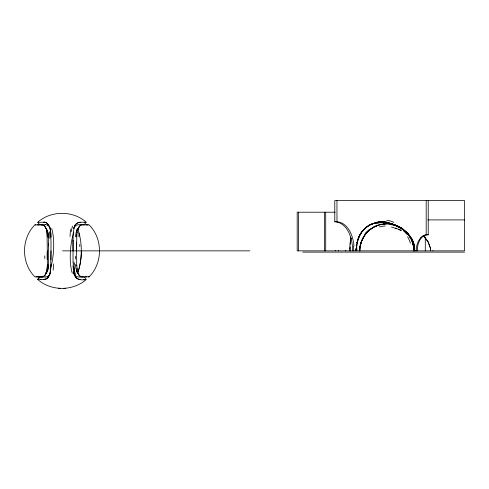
<?xml version="1.0" encoding="UTF-8"?>
<svg xmlns="http://www.w3.org/2000/svg" width="489" height="489" viewBox="0 0 489 489"><rect width="100%" height="100%" fill="white"/><g stroke="black" fill="none" stroke-linecap="round" stroke-linejoin="round"><path stroke-width="0.73" d="M44.902 275.386C49.365 268.174 46.229 258.687 47.396 250.863M50.99 250.863L50.673 269.39M73.032 250.863L73.032 241.163M76.62 250.863L76.804 234.628M73.032 241.438L73.032 240.588M73.032 240.839L73.038 240.001M356.188 250.619L356.206 249.891M73.032 240.24L73.209 234.035M345.729 250.863L345.735 250.447M349.592 250.863L349.647 248.748M356.194 250.374L356.23 249.17M50.942 264.683L50.911 265.594M47.335 264.683L47.323 265.044M76.694 236.872L76.724 236.059M47.317 265.124L47.286 265.845M50.911 265.68L50.825 267.446M356.212 249.653L357.373 241.841M355.851 248.932L355.803 250.863L355.858 248.828M76.73 235.9L77.403 230.172M47.274 266.108L47.244 266.627M349.647 248.73L349.69 248.064M47.231 266.884C46.865 270.264 46.797 274.836 43.289 276.554A10.403 6.112 55.6 0 1 41.706 276.884M50.807 267.727L49.866 273.913L48.148 277.422M73.197 234.188L73.234 233.626M73.222 233.828L73.851 229.011L75.037 225.57L74.047 228.21M356.255 248.687L357.337 241.969L359.635 235.881M349.69 248.051L350.625 237.874A12.115 3.515 -46.6 0 1 351.597 238.724M350.723 239.958L350.601 237.825M359.886 248.161L359.751 250.863C359.488 238.259 369.232 226.517 381.585 224.28M350.747 239.738L350.625 240.741M50.642 269.659C50.239 273.143 49.517 277.446 45.966 279.066M359.91 247.917L361.45 241.413L364.812 235.087M75.367 236.829L76.192 232.379L77.36 229.702M48.643 264.959L47.733 269.647L46.406 272.379M350.631 240.68L350.252 243.186M359.983 247.293L361.298 241.823L363.639 236.878M356.206 245.527L356.279 245.081M356.267 245.166L356.371 244.555M77.329 230.484L77.72 228.993L76.376 230.869A34.34 17.665 -90 0 1 77.091 232.978M356.701 242.966L356.903 242.165L356.756 242.752M360.772 243.479C362.471 237.422 366.359 232.012 371.567 228.479M357.514 241.34C359.886 232.232 367.27 224.151 376.793 222.636M357.404 240.423L357.227 240.991L357.447 240.288M357.685 239.579L357.807 239.237M357.783 239.31L357.936 238.895M50.495 273.137L50.715 272.55M358.327 237.911L358.192 238.235L358.413 237.703M73.619 228.363L73.918 227.74M358.639 237.183L358.871 236.67M358.737 236.969L359.018 236.364M359.115 236.169L359.366 235.674M50.251 273.681L48.772 275.741A13.961 8.221 56.6 0 1 47.714 276.468L47.341 276.646M359.825 235.515L361.328 232.96M359.886 234.708L359.623 235.185L360.387 233.858M76.95 229.469L78.986 227.422M78.35 227.464C80.245 223.351 85.746 225.24 89.132 224.879C102.934 238.632 102.941 263.106 89.12 276.841M360.161 234.237L360.442 233.773M360.87 233.1L361.371 232.361M363.95 236.358C366.86 231.762 371.175 228.076 376.188 225.949M361.542 232.122L362.41 230.991M361.738 231.859L365.631 227.703M365.118 234.665L365.534 234.127M37.665 279.463L39.756 277.012L37.665 279.463L43.778 279.463L43.411 279.463M38.723 278.241L39.768 277.012M363.015 230.698C369.433 222.519 380.962 220.606 390.528 223.412M420.54 237.978L421.176 237.318M363.125 230.154L365.515 227.807M45.85 273.791C49.285 270.044 48.332 264.341 48.649 259.659L48.429 235.313L47.531 230.521L45.85 227.929M369.66 229.909L373.608 227.214L377.881 225.288M365.986 227.409L367.471 226.303M366.041 227.373L367.722 226.144M38.338 221.7C51.559 210.57 72.458 210.57 85.679 221.7M85.679 280.02C72.458 291.151 51.559 291.151 38.338 280.02M371.964 228.21L372.373 227.953M367.991 225.961L369.47 225.093M368.15 225.863L369.024 225.337M372.82 227.672L374.525 226.725M45.226 274.201L45.544 274.017M369.647 224.995L375.197 222.905M374.959 226.511L378.792 224.989M371.292 224.2L378.352 222.367M376.561 225.79L377.936 225.27M380.112 224.616L386.909 223.76M381.842 224.225L387.539 223.766M377.025 222.593L378.627 222.367M63.68 288.382L65.379 288.272M421.127 237.202A16.1 10.935 87.1 0 1 426.182 234.793L428.223 234.757L428.223 200.582M335.173 212.214L297.184 212.214L297.184 250.863L464.55 250.863L464.55 200.582L334.782 200.582L334.782 221.694L337.881 221.872M427.899 219.903L464.55 219.903M37.959 222.257L38.393 222.257M84.249 222.257L85.123 222.257M43.778 222.257L37.665 222.257L39.756 224.708M40.006 224.708L45.336 224.708M35.061 224.879L35.856 224.879M37.28 224.879L39.56 224.879M40.887 224.879L41.693 224.879A10.293 6.009 -54.4 0 1 42.904 225.05C46.021 226.059 46.651 229.738 47.03 232.593M83.099 224.879L84.383 224.879M85.868 224.879L88.216 224.879M41.693 224.879L34.884 224.879C21.076 238.632 21.076 263.088 34.884 276.841L41.693 276.841M62.543 250.863L249.879 250.863M302.746 252.11L464.55 252.11M36.015 276.841L37.653 276.841M39.077 276.841L40.501 276.841M82.641 276.841L80.966 276.64L79.573 275.857L77.714 272.697L78.827 275.02M85.269 276.841L86.571 276.841M88.148 276.841L88.827 276.841M89.132 276.841L81.926 276.829A10.336 6.07 -55 0 1 80.496 276.456M40.006 277.012L45.336 277.012M37.959 279.463L38.533 279.463M40.55 279.463L40.984 279.463M83.209 279.463L85.3 279.463M334.782 221.694C348.296 222.917 352.679 239.463 352.667 250.863M387.16 223.766L393.248 224.518L398.584 226.431M58.637 288.272L60.336 288.382M386.084 222.562L393.7 224.408L401.017 227.947M390.998 224.072L395.919 225.319L400.094 227.391M388.999 223.118L395.277 225.105M390.491 223.51L393.535 224.494M391.946 223.821L397.734 226.126M395.497 225.178L397.019 225.747M397.233 225.832L399.489 226.89M47.714 225.246L47.341 225.074A12.696 7.457 -55.4 0 0 45.367 224.64M80.447 276.426L78.955 275.191M78.906 274.268L77.335 272.886L76.376 270.851A34.34 17.665 -90 0 0 77.091 268.742M398.559 226.78L400.68 228.021M399.776 227.043L400.344 227.367M45.226 227.519L45.544 227.703M400.687 227.562L401.267 227.917M400.907 227.697L401.53 228.088M401.206 228.063L403.957 229.989M402.141 228.491L403.327 229.347M402.386 228.663L402.924 229.048M402.6 229.329L407.85 234.054M403.132 229.72L397.099 226.016L391.775 224.2A14.279 7.537 6.4 0 0 389.849 223.889A14.957 7.787 6.4 0 0 384.061 223.864M404.189 230.038L405.057 230.796M404.965 230.796C410.754 235.686 415.607 242.954 414.605 250.863C414.678 243.149 410.546 235.906 404.751 231.022M38.613 276.676L39.909 277.789M76.522 278.1L75.905 277.465M405.888 231.578L408.993 235.24M423.633 235.887L428.162 241.914L430.253 247.63M423.712 235.973L427.997 241.627L430.216 247.477A13.949 11.204 90 0 1 430.589 250.863A14.047 11.333 90 0 0 430.289 247.617M407.936 233.595L412.105 239.329L414.605 245.943M406.83 232.556L409.537 236.046M407.019 232.764L408.382 234.414M74.169 274.421C76.119 278.052 80.991 276.951 84.261 277.012L86.351 279.463C81.321 280.729 75.123 279.396 74.114 273.779M408.15 234.39L412.282 240.68L414.409 247.807A15.697 10.611 -90 0 1 414.623 250.863M407.423 233.222L410.968 238.504L413.297 244.946L412.63 242.526M44.902 226.334L46.327 229.096L47.109 233.32M48.148 224.298L49.78 227.526L50.642 232.061M76.376 270.851L77.72 272.721A37.561 19.322 90 0 0 81.333 250.857M46.406 229.341L47.891 232.605L48.704 237.397M409.207 235.545L411.432 239.463M409.825 236.493L410.571 237.764M77.36 272.018L76.052 268.834L75.306 264.292M50.251 228.045L48.772 225.979A13.985 8.234 -57.3 0 0 47.714 225.246M74.572 275.007L75.752 277.269L73.815 272.556L73.081 264.683M73.986 274.103L73.65 273.418M410.937 238.449L412.869 243.296L413.81 248.1A15.948 9.181 -90 0 1 413.975 250.863L413.511 246.016L412.349 241.688M411.493 239.598L412.288 241.535M50.495 228.583L50.715 229.17M77.696 272.642L77.702 272.666A37.561 19.322 -90 0 0 77.72 228.993M77.72 272.721L77.672 272.556M77.586 272.275L76.681 264.598L76.62 242.067M74.004 273.351L73.68 271.853M47.054 232.831L47.396 259.653M50.673 232.336L50.807 233.993M47.133 233.571L47.231 234.836M73.252 268.424L73.301 269.036M73.228 268.027L73.13 266.205M50.825 234.28L50.911 236.126M47.244 235.093L47.317 236.517M76.724 265.686L76.712 265.331M47.317 236.639L47.335 237.037M50.917 236.205L50.942 237.037M73.044 263.271L73.032 241.737M426.182 200.582L426.182 234.806M425.296 237.147L425.296 250.863M336.964 200.582L336.964 221.749M325.705 212.214L325.705 250.863M324.409 212.214L324.409 250.863M298.522 212.214L298.522 250.863M50.99 259.983L50.99 241.737C50.642 235.729 51.773 228.552 47.531 223.65A15.3 9.01 -57.1 0 0 46.376 222.843L45.966 222.66A13.875 8.154 -55.6 0 0 43.802 222.189M78.54 227.709A16.43 8.918 68.6 0 0 77.983 229.274A18.961 9.627 72.3 0 0 77.702 230.502M78.044 229.335A16.479 8.894 68.9 0 1 78.582 227.77M76.584 231.095A15.22 8.27 68.5 0 1 77.103 229.671M78.772 227.886A11.883 6.815 63.6 0 1 82.195 224.537M41.657 224.964A10.691 6.241 -54.3 0 1 44.065 225.594M49.53 231.719A31.54 7.5 -85.5 0 1 49.896 238.436M44.756 255.82A31.54 2.653 88.7 0 1 44.774 258.498M44.701 275.411A11.21 6.577 59.4 0 1 41.767 277.031M75.685 224.365A17.653 10.281 61.3 0 0 74.933 225.453A17.677 10.287 61.3 0 1 75.691 224.365M71.211 231.694A25.691 12.958 72.6 0 1 72.653 226.126M70.025 236.566A32.806 10.746 82.7 0 1 70.636 229.396M75.434 258.956A33.607 2.916 -88.7 0 1 75.453 256.248M74.041 264.378A33.331 7.347 -85.8 0 1 74.01 262M74.304 271.004A25.556 10.373 -79.4 0 1 74.022 268.272M73.827 227.636A16.131 9.401 61.1 0 1 74.511 226.633M80.153 279.69A14.468 8.515 -58.6 0 1 76.59 278.009M45.954 279.042A13.955 8.154 54.5 0 1 43.753 279.408M48.075 277.618A14.823 8.661 54.5 0 1 43.704 279.28M53.478 263.889A33.643 7.494 85.9 0 1 53.173 270.203M48.393 243.326A33.643 2.653 -88.8 0 1 48.374 245.833M43.876 222A15.006 8.79 -60 0 1 47.904 224.317M75.795 224.213A15.031 8.753 54 0 1 80.343 222.526M47.329 276.621A12.769 7.445 54.1 0 1 45.312 276.951M74.438 270.136A31.54 7.549 -85.5 0 1 74.065 263.382M79.78 246.578A31.455 2.213 89 0 1 79.762 244.298M44.077 225.582A12.115 7.133 -57.3 0 1 44.805 226.175M75.893 274.959A23.545 12.091 -71.9 0 1 74.022 268.161M78.882 236.682A23.655 8.197 81.9 0 1 79.077 232.996M78.533 273.412A11.901 7.152 -58.2 0 1 77.262 272.135M72.274 273.204A29.438 9.419 -85.7 0 1 73.857 232.141M77.586 229.958A11.901 7.109 65.2 0 1 78.631 228.461M45.703 228.479A11.705 7.035 -58.3 0 1 46.479 229.255M51.693 228.571A29.432 9.352 -85.8 0 1 50.129 269.598M46.253 272.19A11.705 7.029 64.2 0 1 45.599 273.088M359.776 250.863A18.912 12.971 90 0 1 360.008 247.306M397.618 226.798A25.446 15.092 2.4 0 1 399.544 227.727M398.847 229.096A34.945 23.362 -3.9 0 1 401.5 230.582M413.254 245.509A16.595 9.658 -90 0 1 413.792 250.863M413.144 245.05A16.705 9.719 -90 0 1 413.773 250.863M387.526 223.699A14.108 7.469 6.4 0 1 391.017 224.005M378.963 225.209A28.093 19.04 15.1 0 1 380.283 224.854M365.051 233.553A36.259 29.279 71.4 0 1 369.415 229.494M359.604 250.857A19.639 13.851 89.7 0 1 360.662 243.412M415.668 250.594A20.954 12.06 -90 0 0 415.668 250.863A20.954 12.042 90 0 1 415.687 250.539M432.93 250.674A15.746 12.084 86.8 0 1 432.942 250.881M403.492 230.857A49.071 36.4 -81.1 0 1 407.196 234.634M378.816 222.856A13.747 5.44 -1 0 1 384.898 222.935M378.168 221.859A14.988 7.628 -1.1 0 1 386.389 222.165M374.971 222.611A15.495 8.808 0.3 0 1 378.229 222.037M378.168 221.713A16.296 8.325 -1 0 1 389.36 222.837M391.469 227.055A49.365 32.861 -14.3 0 1 396.463 228.834M400.632 228.094A56.816 45.226 -50.7 0 1 402.581 229.353M403.205 229.634A53.05 41.975 -65.3 0 1 404.831 230.906M417.374 250.863A16.1 10.935 86.9 0 1 428.223 234.775M416.231 250.863A16.1 10.789 -90 0 1 420.564 237.966M376.524 223.84A25.856 18.875 23.4 0 1 382.594 221.804M383.278 223.394A14.199 7.518 8.1 0 1 391.891 223.62M391.475 224.696A16.742 8.252 6.4 0 1 396.989 226.297M395.381 228.027A29.542 17.506 2.4 0 1 400.815 230.619M405.228 231.187A42.152 33.527 -39 0 1 407.471 233.174M407.581 236.749A29.584 18.937 -87.8 0 1 410.442 243.247M379.464 226.92A24.542 14.108 8.5 0 1 385.124 225.985M356.408 244.867A17.353 11.834 -87.9 0 1 356.823 250.857M402.141 229.084A55.825 43.246 -70 0 1 404.703 231.193M400.112 227.361A59.64 46.895 -55.8 0 1 402.313 228.791M386.787 220.27A25.208 14.707 -9.3 0 1 393.938 222.385M361.035 232.63A36.045 27.353 71 0 1 362.789 230.398M369.323 224.964A24.762 17.372 9 0 1 371.151 224.054M337.875 221.969A29.529 18.27 -87 0 1 353.981 246.04M353.529 246.175A28.435 16.626 -90 0 1 353.755 250.863M335.436 250.863A10.801 9.499 -87.6 0 1 335.454 250.399M338.596 250.845A11.925 10.581 -90 0 1 338.614 250.38M350.344 250.955A11.791 1.656 -87.3 0 1 350.656 246.792M350.075 244.274A15.293 1.296 -75.7 0 1 350.222 243.815M75.752 224.451L74.572 226.713C76.773 223.638 81.156 224.958 84.261 224.708L86.351 222.257C82.959 222.532 78.154 221.077 75.752 224.451"/></g></svg>
